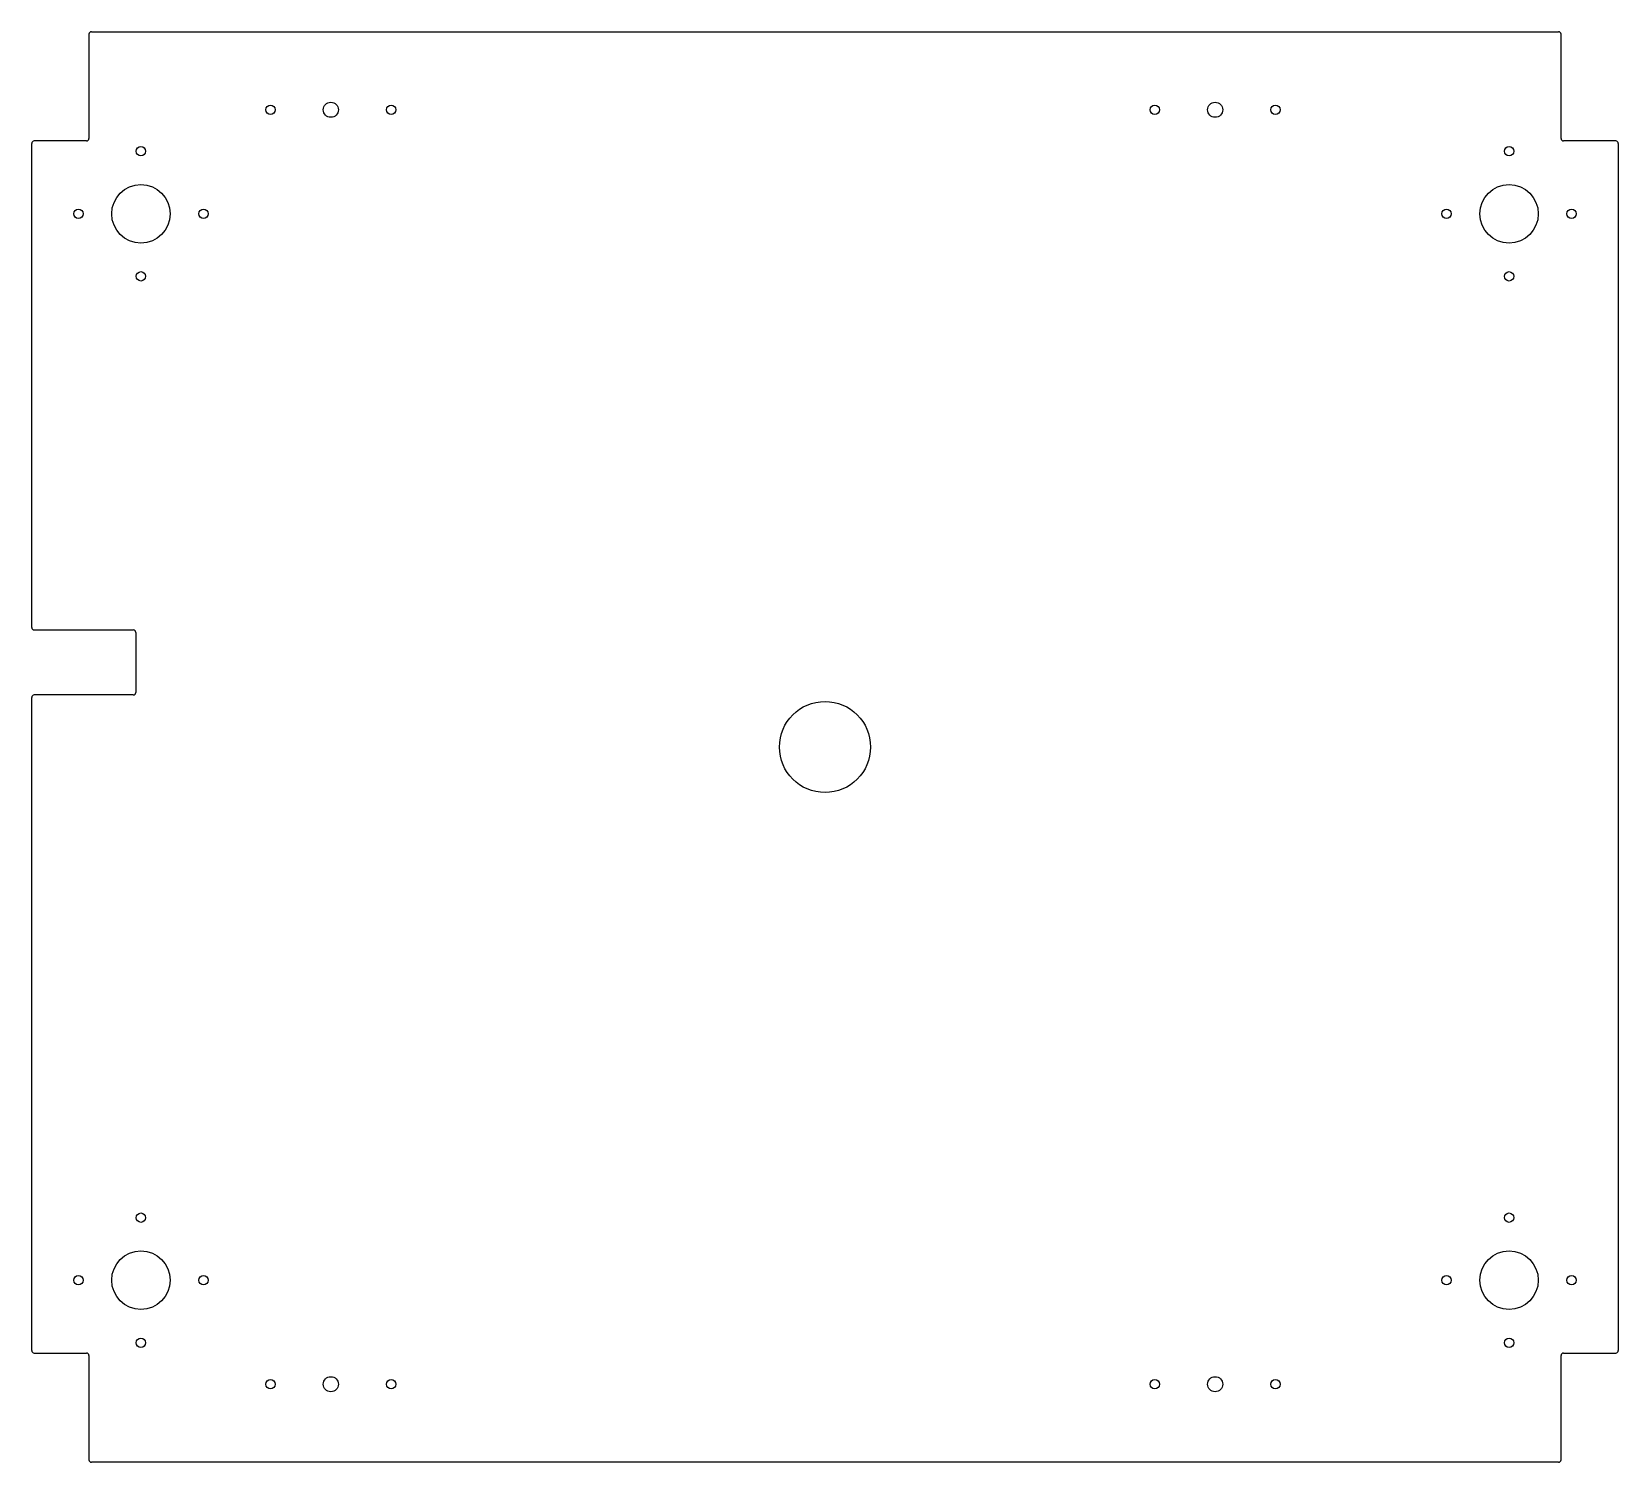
# Model space of a CAD drawing. Header units: millimetres. Extents: x -305 to 305, y -275 to 275.
import ezdxf

# ---------------------------------------------------------------- set-up
doc = ezdxf.new("R2010")
doc.units = ezdxf.units.MM

msp = doc.modelspace()

# ---------------------------------------------------------------- linework, layer by layer
at = {"color": 7, "linetype": 'Continuous', "lineweight": 25}
for p, q in [((-282, 275), (282, 275)), ((-283, 274), (-283, 234)), ((283, 234), (283, 274)), ((-305, 46), (-305, 232)), ((-284, 233), (-304, 233)), ((304, 233), (284, 233)), ((305, 232), (305, -232)), ((-304, 45), (-266, 45)), ((-265, 44), (-265, 21)), ((-305, -232), (-305, 19)), ((-266, 20), (-304, 20)), ((-304, -233), (-284, -233)), ((-283, -234), (-283, -274)), ((283, -274), (283, -234)), ((284, -233), (304, -233)), ((282, -275), (-282, -275))]:
    msp.add_line(p, q, dxfattribs=at)
for centre, radius in [((-213.2, 245), 1.8), ((-190, 245), 2.9), ((-166.8, 245), 1.8), ((126.8, 245), 1.8), ((150, 245), 2.9), ((173.2, 245), 1.8), ((-263, 229.04), 1.8), ((263, 229.04), 1.8), ((-263, 205), 11.25), ((263, 205), 11.25), ((-287.04, 205), 1.8), ((-238.96, 205), 1.8), ((238.96, 205), 1.8), ((287.04, 205), 1.8), ((-263, 180.96), 1.8), ((263, 180.96), 1.8), ((0, 0), 17.5), ((-263, -180.96), 1.8), ((263, -180.96), 1.8), ((-263, -205), 11.25), ((263, -205), 11.25), ((-287.04, -205), 1.8), ((-238.96, -205), 1.8), ((238.96, -205), 1.8), ((287.04, -205), 1.8), ((-263, -229.04), 1.8), ((263, -229.04), 1.8), ((-213.2, -245), 1.8), ((-190, -245), 2.9), ((-166.8, -245), 1.8), ((126.8, -245), 1.8), ((150, -245), 2.9), ((173.2, -245), 1.8)]:
    msp.add_circle(centre, radius, dxfattribs=at)
for centre, start, end in [((-282, 274), 90, 180), ((282, 274), 360, 90), ((-304, 232), 90, 180), ((-284, 234), 270, 0), ((284, 234), 180, 270), ((304, 232), 0, 90), ((-304, 46), 180, 270), ((-266, 44), 0, 90), ((-304, 19), 90, 180), ((-266, 21), 270, 360), ((-304, -232), 180, 270), ((-284, -234), 360, 90), ((284, -234), 90, 180), ((304, -232), 270, 360), ((-282, -274), 180, 270), ((282, -274), 270, 0)]:
    msp.add_arc(centre, 1, start, end, dxfattribs=at)

doc.saveas('drawing.dxf')
